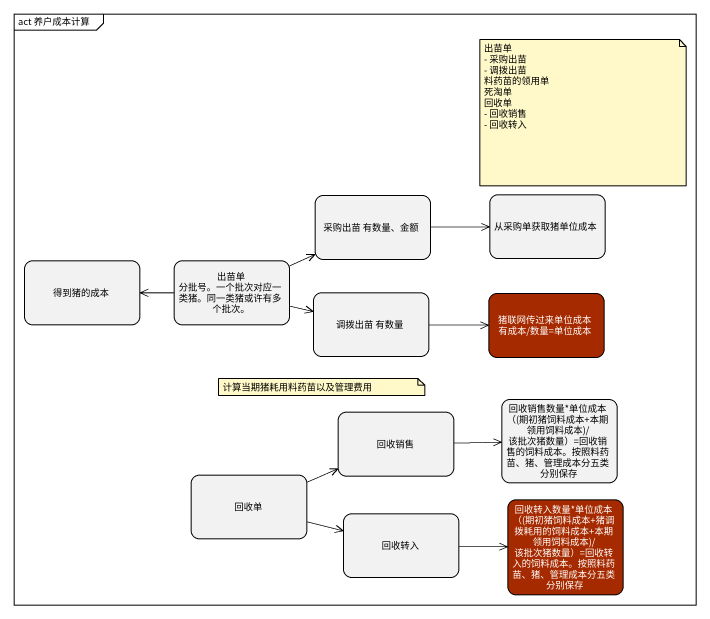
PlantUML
@startuml
mainframe act 养户成本计算
hide empty description
state "采购出苗 有数量、金额" as 采购出苗_有数量_金额
state 从采购单获取猪单位成本
state 得到猪的成本
state "出苗单 分批号。一个批次对应一类猪。同一类猪或许有多个批次。" as 出苗单_分批号_一个批次对应一类猪
state "调拨出苗 有数量" as 调拨出苗_有数量
state "猪联网传过来单位成本 有成本/数量=单位成本" as 猪联网传过来单位成本_有成本_数量_单位成本 #A52A00
state 回收销售
state "回收销售数量*单位成本（(期初猪饲料成本+本期领用饲料成本)/该批次猪数量）=回收销售的饲料成本。按照料药苗、猪、管理成本分五类分别保存" as 回收销售数量_单位成本_期初猪饲料成本
state 回收单
state "回收转入数量*单位成本（(期初猪饲料成本+猪调拨耗用的饲料成本+本期领用饲料成本)/该批次猪数量）=回收转入的饲料成本。按照料药苗、猪、管理成本分五类分别保存" as 回收转入数量_单位成本_期初猪饲料成本 #A52A00
state 回收转入
采购出苗_有数量_金额 -right-> 从采购单获取猪单位成本
出苗单_分批号_一个批次对应一类猪 -right-> 采购出苗_有数量_金额
出苗单_分批号_一个批次对应一类猪 -left-> 得到猪的成本
出苗单_分批号_一个批次对应一类猪 -right-> 调拨出苗_有数量
调拨出苗_有数量 -right-> 猪联网传过来单位成本_有成本_数量_单位成本
回收销售 -right-> 回收销售数量_单位成本_期初猪饲料成本
回收单 -right-> 回收销售
回收单 -right-> 回收转入
回收转入 -right-> 回收转入数量_单位成本_期初猪饲料成本
note as N1
  出苗单
  - 采购出苗
  - 调拨出苗
  料药苗的领用单
  死淘单
  回收单
  - 回收销售
  - 回收转入
end note
note as N2
  计算当期猪耗用料药苗以及管理费用
end note
@enduml
